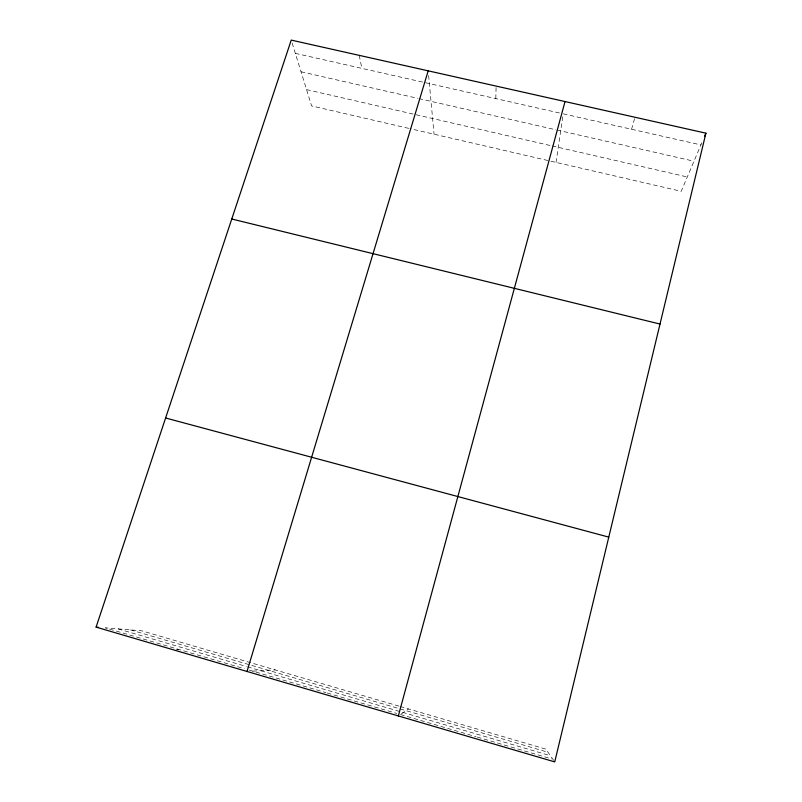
<?xml version="1.0" encoding="UTF-8"?>
<svg xmlns="http://www.w3.org/2000/svg" width="802" height="802" viewBox="0 0 802 802"><rect width="100%" height="100%" fill="white"/><g stroke="black" fill="none" stroke-linecap="round" stroke-linejoin="round"><path stroke-width="0.6" stroke-dasharray="4.01 3.01" d="M495.816 98.616L496.117 86.085M556.027 162.385L563.034 115.047M631.575 129.262L634.953 117.242M701.82 142.786L681.199 191.307L409.892 128.621M401.401 713.86L408.589 708.948M252.75 671.144L275.226 669.901M176.32 649.269L178.475 649.339M295.337 53.353L560.809 113.282M563.215 113.834L700.918 144.921M301.041 71.769L417.682 98.325M418.895 98.596L555.856 129.774M557.069 130.044L693.991 161.212M306.565 89.613L550.954 145.673M552.177 145.954L687.294 176.951M408.689 128.35L311.607 105.914L291.236 40.1M398.995 706.141L141.723 630.813L105.373 627.866L244.369 668.688M400.198 706.492L545.851 749.138L554.733 761.9M130.525 629.901L398.905 708.557M400.098 708.908L548.017 752.256M118.195 628.908L246.334 666.492M247.527 666.843L550.413 755.705M249.161 670.091L326.013 692.657M327.216 693.008L396.84 713.459M400.439 714.512L476.067 736.727M477.27 737.078L551.716 758.943M359.206 55.358L361.872 68.37M428.619 75.478L434.062 134.205"/><path stroke-width="1.2" d="M705.91 133.172L554.733 761.9L96.09 627.114L291.236 40.1L705.91 133.172L704.547 136.38M398.343 715.945L565.029 101.553M247.006 671.464L428.188 70.837M96.09 627.114L98.415 627.304M231.758 219.006L660.016 324.058M165.613 417.992L608.778 537.119"/></g></svg>
